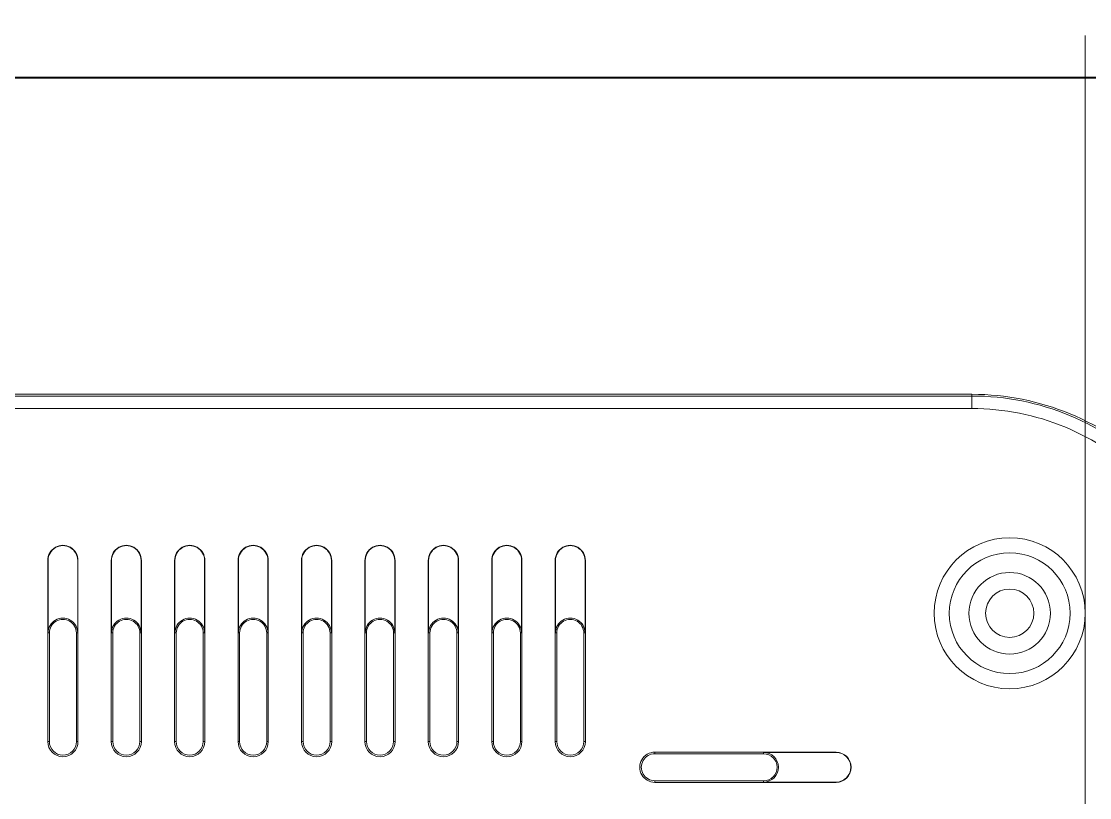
# Model space of a CAD drawing. Header units: millimetres. Extents: x -642 to 642, y -227 to 305.
# Drawn here: x -2 to 68.8, y 160.5 to 211.9 of the extents above; entities that cross this region are included whole.
import ezdxf

# ---------------------------------------------------------------- set-up
doc = ezdxf.new("R2010")
doc.units = ezdxf.units.MM
doc.header["$MEASUREMENT"] = 0
doc.layers.add('layer 1', color=7, linetype='Continuous')

msp = doc.modelspace()

# ---------------------------------------------------------------- linework, layer by layer
at = {"layer": 'layer 1', "lineweight": 9}
for points, knots in [([(68.4862, 172.6694), (68.4862, 175.4308), (66.2476, 177.6694), (63.4862, 177.6694), (60.7248, 177.6694), (58.4862, 175.4308), (58.4862, 172.6694), (58.4862, 169.908), (60.7247, 167.6694), (63.4862, 167.6694), (66.2476, 167.6694), (68.4862, 169.9079), (68.4862, 172.6693), (68.4862, 305.2165), (68.4862, 40.1222), (68.4862, 172.6694)], [0, 0, 0, 0, 0.25, 0.25, 0.25, 0.5, 0.5, 0.5, 0.75, 0.75, 0.75, 1, 1, 1, 1.0001, 1.0001, 1.0001, 1.0001]), ([(68.4862, 76.6694), (68.4862, 79.4308), (66.2476, 81.6694), (63.4862, 81.6694), (60.7248, 81.6694), (58.4862, 79.4308), (58.4862, 76.6694), (58.4862, 73.908), (60.7247, 71.6694), (63.4862, 71.6694), (66.2476, 71.6694), (68.4862, 73.9079), (68.4862, 76.6693), (68.4862, 209.2165), (68.4862, -55.8778), (68.4862, 76.6694)], [0, 0, 0, 0, 0.25, 0.25, 0.25, 0.5, 0.5, 0.5, 0.75, 0.75, 0.75, 1, 1, 1, 1.0001, 1.0001, 1.0001, 1.0001]), ([(77.9862, 170.1694), (77.9862, 174.6781), (76.1951, 179.0021), (73.007, 182.1902), (69.8189, 185.3783), (65.4949, 187.1694), (60.9862, 187.1694)], [0, 0, 0, 0, 0.5, 0.5, 0.5, 1, 1, 1, 1]), ([(77.8744, 170.1694), (77.8744, 174.6484), (76.0951, 178.944), (72.928, 182.1112), (69.7608, 185.2783), (65.4652, 187.0576), (60.9862, 187.0576)], [0, 0, 0, 0, 0.5, 0.5, 0.5, 1, 1, 1, 1]), ([(77.0465, 170.1694), (77.0465, 174.4288), (75.3544, 178.5138), (72.3425, 181.5257), (69.3306, 184.5376), (65.2456, 186.2297), (60.9862, 186.2297)], [0, 0, 0, 0, 0.5, 0.5, 0.5, 1, 1, 1, 1]), ([(1.7862, 176.1694), (1.7862, 176.5266), (1.5956, 176.8568), (1.2862, 177.0354), (0.9768, 177.214), (0.5956, 177.214), (0.2862, 177.0354), (-0.0232, 176.8568), (-0.2138, 176.5266), (-0.2138, 176.1694)], [0, 0, 0, 0, 0.3333333, 0.3333333, 0.3333333, 0.6666667, 0.6666667, 0.6666667, 1, 1, 1, 1]), ([(1.7652, 176.1694), (1.7652, 176.5192), (1.5786, 176.8424), (1.2757, 177.0172), (0.9728, 177.1921), (0.5996, 177.1921), (0.2967, 177.0172), (-0.0063, 176.8424), (-0.1929, 176.5192), (-0.1929, 176.1694)], [0, 0, 0, 0, 0.3333333, 0.3333333, 0.3333333, 0.6666667, 0.6666667, 0.6666667, 1, 1, 1, 1]), ([(5.9862, 176.1694), (5.9862, 176.5266), (5.7956, 176.8568), (5.4862, 177.0354), (5.1768, 177.214), (4.7956, 177.214), (4.4862, 177.0354), (4.1768, 176.8568), (3.9862, 176.5266), (3.9862, 176.1694)], [0, 0, 0, 0, 0.3333333, 0.3333333, 0.3333333, 0.6666667, 0.6666667, 0.6666667, 1, 1, 1, 1]), ([(5.9652, 176.1694), (5.9652, 176.5192), (5.7786, 176.8424), (5.4757, 177.0172), (5.1728, 177.1921), (4.7996, 177.1921), (4.4967, 177.0172), (4.1937, 176.8424), (4.0071, 176.5192), (4.0071, 176.1694)], [0, 0, 0, 0, 0.3333333, 0.3333333, 0.3333333, 0.6666667, 0.6666667, 0.6666667, 1, 1, 1, 1]), ([(10.1862, 176.1694), (10.1862, 176.5266), (9.9956, 176.8568), (9.6862, 177.0354), (9.3768, 177.214), (8.9956, 177.214), (8.6862, 177.0354), (8.3768, 176.8568), (8.1862, 176.5266), (8.1862, 176.1694)], [0, 0, 0, 0, 0.3333333, 0.3333333, 0.3333333, 0.6666667, 0.6666667, 0.6666667, 1, 1, 1, 1]), ([(10.1652, 176.1694), (10.1652, 176.5192), (9.9786, 176.8424), (9.6757, 177.0172), (9.3728, 177.1921), (8.9996, 177.1921), (8.6967, 177.0172), (8.3937, 176.8424), (8.2071, 176.5192), (8.2071, 176.1694)], [0, 0, 0, 0, 0.3333333, 0.3333333, 0.3333333, 0.6666667, 0.6666667, 0.6666667, 1, 1, 1, 1]), ([(14.3862, 176.1694), (14.3862, 176.5266), (14.1956, 176.8568), (13.8862, 177.0354), (13.5768, 177.214), (13.1956, 177.214), (12.8862, 177.0354), (12.5768, 176.8568), (12.3862, 176.5266), (12.3862, 176.1694)], [0, 0, 0, 0, 0.3333333, 0.3333333, 0.3333333, 0.6666667, 0.6666667, 0.6666667, 1, 1, 1, 1]), ([(14.3652, 176.1694), (14.3652, 176.5192), (14.1786, 176.8424), (13.8757, 177.0172), (13.5728, 177.1921), (13.1996, 177.1921), (12.8967, 177.0172), (12.5937, 176.8424), (12.4071, 176.5192), (12.4071, 176.1694)], [0, 0, 0, 0, 0.3333333, 0.3333333, 0.3333333, 0.6666667, 0.6666667, 0.6666667, 1, 1, 1, 1]), ([(18.5862, 176.1694), (18.5862, 176.5266), (18.3956, 176.8568), (18.0862, 177.0354), (17.7768, 177.214), (17.3956, 177.214), (17.0862, 177.0354), (16.7768, 176.8568), (16.5862, 176.5266), (16.5862, 176.1694)], [0, 0, 0, 0, 0.3333333, 0.3333333, 0.3333333, 0.6666667, 0.6666667, 0.6666667, 1, 1, 1, 1]), ([(18.5652, 176.1694), (18.5652, 176.5192), (18.3786, 176.8424), (18.0757, 177.0172), (17.7728, 177.1921), (17.3996, 177.1921), (17.0967, 177.0172), (16.7937, 176.8424), (16.6071, 176.5192), (16.6071, 176.1694)], [0, 0, 0, 0, 0.3333333, 0.3333333, 0.3333333, 0.6666667, 0.6666667, 0.6666667, 1, 1, 1, 1]), ([(22.7862, 176.1694), (22.7862, 176.5266), (22.5956, 176.8568), (22.2862, 177.0354), (21.9768, 177.214), (21.5956, 177.214), (21.2862, 177.0354), (20.9768, 176.8568), (20.7862, 176.5266), (20.7862, 176.1694)], [0, 0, 0, 0, 0.3333333, 0.3333333, 0.3333333, 0.6666667, 0.6666667, 0.6666667, 1, 1, 1, 1]), ([(22.7652, 176.1694), (22.7652, 176.5192), (22.5786, 176.8424), (22.2757, 177.0172), (21.9728, 177.1921), (21.5996, 177.1921), (21.2967, 177.0172), (20.9937, 176.8424), (20.8071, 176.5192), (20.8071, 176.1694)], [0, 0, 0, 0, 0.3333333, 0.3333333, 0.3333333, 0.6666667, 0.6666667, 0.6666667, 1, 1, 1, 1]), ([(26.9862, 176.1694), (26.9862, 176.5266), (26.7956, 176.8568), (26.4862, 177.0354), (26.1768, 177.214), (25.7956, 177.214), (25.4862, 177.0354), (25.1768, 176.8568), (24.9862, 176.5266), (24.9862, 176.1694)], [0, 0, 0, 0, 0.3333333, 0.3333333, 0.3333333, 0.6666667, 0.6666667, 0.6666667, 1, 1, 1, 1]), ([(26.9652, 176.1694), (26.9652, 176.5192), (26.7786, 176.8424), (26.4757, 177.0172), (26.1728, 177.1921), (25.7996, 177.1921), (25.4967, 177.0172), (25.1937, 176.8424), (25.0071, 176.5192), (25.0071, 176.1694)], [0, 0, 0, 0, 0.3333333, 0.3333333, 0.3333333, 0.6666667, 0.6666667, 0.6666667, 1, 1, 1, 1]), ([(31.1862, 176.1694), (31.1862, 176.5266), (30.9956, 176.8568), (30.6862, 177.0354), (30.3768, 177.214), (29.9956, 177.214), (29.6862, 177.0354), (29.3768, 176.8568), (29.1862, 176.5266), (29.1862, 176.1694)], [0, 0, 0, 0, 0.3333333, 0.3333333, 0.3333333, 0.6666667, 0.6666667, 0.6666667, 1, 1, 1, 1]), ([(31.1652, 176.1694), (31.1652, 176.5192), (30.9786, 176.8424), (30.6757, 177.0172), (30.3728, 177.1921), (29.9996, 177.1921), (29.6967, 177.0172), (29.3937, 176.8424), (29.2071, 176.5192), (29.2071, 176.1694)], [0, 0, 0, 0, 0.3333333, 0.3333333, 0.3333333, 0.6666667, 0.6666667, 0.6666667, 1, 1, 1, 1]), ([(35.3862, 176.1694), (35.3862, 176.5266), (35.1956, 176.8568), (34.8862, 177.0354), (34.5768, 177.214), (34.1956, 177.214), (33.8862, 177.0354), (33.5768, 176.8568), (33.3862, 176.5266), (33.3862, 176.1694)], [0, 0, 0, 0, 0.3333333, 0.3333333, 0.3333333, 0.6666667, 0.6666667, 0.6666667, 1, 1, 1, 1]), ([(35.3652, 176.1694), (35.3652, 176.5192), (35.1786, 176.8424), (34.8757, 177.0172), (34.5728, 177.1921), (34.1996, 177.1921), (33.8967, 177.0172), (33.5937, 176.8424), (33.4071, 176.5192), (33.4071, 176.1694)], [0, 0, 0, 0, 0.3333333, 0.3333333, 0.3333333, 0.6666667, 0.6666667, 0.6666667, 1, 1, 1, 1]), ([(67.4862, 172.6694), (67.4862, 174.8785), (65.6953, 176.6694), (63.4862, 176.6694), (61.277, 176.6694), (59.4862, 174.8785), (59.4862, 172.6694), (59.4862, 170.4602), (61.277, 168.6694), (63.4862, 168.6694), (65.6953, 168.6694), (67.4862, 170.4602), (67.4862, 172.6694)], [0, 0, 0, 0, 0.25, 0.25, 0.25, 0.5, 0.5, 0.5, 0.75, 0.75, 0.75, 1, 1, 1, 1]), ([(66.1862, 172.6694), (66.1862, 174.1605), (64.9774, 175.3694), (63.4862, 175.3694), (61.995, 175.3694), (60.7862, 174.1605), (60.7862, 172.6694), (60.7862, 171.1782), (61.995, 169.9694), (63.4862, 169.9694), (64.9773, 169.9694), (66.1862, 171.1782), (66.1862, 172.6694)], [0, 0, 0, 0, 0.25, 0.25, 0.25, 0.5, 0.5, 0.5, 0.75, 0.75, 0.75, 1, 1, 1, 1]), ([(65.0862, 172.6694), (65.0862, 173.553), (64.3698, 174.2694), (63.4862, 174.2694), (62.6025, 174.2694), (61.8862, 173.553), (61.8862, 172.6694), (61.8862, 171.7857), (62.6025, 171.0694), (63.4862, 171.0694), (64.3698, 171.0694), (65.0862, 171.7857), (65.0862, 172.6694)], [0, 0, 0, 0, 0.25, 0.25, 0.25, 0.5, 0.5, 0.5, 0.75, 0.75, 0.75, 1, 1, 1, 1]), ([(1.7652, 171.3694), (1.7652, 171.7192), (1.5786, 172.0424), (1.2757, 172.2172), (0.9728, 172.3921), (0.5996, 172.3921), (0.2967, 172.2172), (-0.0063, 172.0424), (-0.1929, 171.7192), (-0.1929, 171.3694)], [0, 0, 0, 0, 0.3333333, 0.3333333, 0.3333333, 0.6666667, 0.6666667, 0.6666667, 1, 1, 1, 1]), ([(1.6814, 171.3694), (1.6814, 171.6892), (1.5107, 171.9847), (1.2338, 172.1446), (0.9568, 172.3045), (0.6156, 172.3045), (0.3386, 172.1446), (0.0616, 171.9847), (-0.109, 171.6892), (-0.109, 171.3694)], [0, 0, 0, 0, 0.3333333, 0.3333333, 0.3333333, 0.6666667, 0.6666667, 0.6666667, 1, 1, 1, 1]), ([(5.9652, 171.3694), (5.9652, 171.7192), (5.7786, 172.0424), (5.4757, 172.2172), (5.1728, 172.3921), (4.7996, 172.3921), (4.4967, 172.2172), (4.1937, 172.0424), (4.0071, 171.7192), (4.0071, 171.3694)], [0, 0, 0, 0, 0.3333333, 0.3333333, 0.3333333, 0.6666667, 0.6666667, 0.6666667, 1, 1, 1, 1]), ([(5.8814, 171.3694), (5.8814, 171.6892), (5.7107, 171.9847), (5.4338, 172.1446), (5.1568, 172.3045), (4.8156, 172.3045), (4.5386, 172.1446), (4.2616, 171.9847), (4.091, 171.6892), (4.091, 171.3694)], [0, 0, 0, 0, 0.3333333, 0.3333333, 0.3333333, 0.6666667, 0.6666667, 0.6666667, 1, 1, 1, 1]), ([(10.1652, 171.3694), (10.1652, 171.7192), (9.9786, 172.0424), (9.6757, 172.2172), (9.3728, 172.3921), (8.9996, 172.3921), (8.6967, 172.2172), (8.3937, 172.0424), (8.2071, 171.7192), (8.2071, 171.3694)], [0, 0, 0, 0, 0.3333333, 0.3333333, 0.3333333, 0.6666667, 0.6666667, 0.6666667, 1, 1, 1, 1]), ([(10.0814, 171.3694), (10.0814, 171.6892), (9.9107, 171.9847), (9.6338, 172.1446), (9.3568, 172.3045), (9.0156, 172.3045), (8.7386, 172.1446), (8.4616, 171.9847), (8.291, 171.6892), (8.291, 171.3694)], [0, 0, 0, 0, 0.3333333, 0.3333333, 0.3333333, 0.6666667, 0.6666667, 0.6666667, 1, 1, 1, 1]), ([(14.3652, 171.3694), (14.3652, 171.7192), (14.1786, 172.0424), (13.8757, 172.2172), (13.5728, 172.3921), (13.1996, 172.3921), (12.8967, 172.2172), (12.5937, 172.0424), (12.4071, 171.7192), (12.4071, 171.3694)], [0, 0, 0, 0, 0.3333333, 0.3333333, 0.3333333, 0.6666667, 0.6666667, 0.6666667, 1, 1, 1, 1]), ([(14.2814, 171.3694), (14.2814, 171.6892), (14.1107, 171.9847), (13.8338, 172.1446), (13.5568, 172.3045), (13.2156, 172.3045), (12.9386, 172.1446), (12.6616, 171.9847), (12.491, 171.6892), (12.491, 171.3694)], [0, 0, 0, 0, 0.3333333, 0.3333333, 0.3333333, 0.6666667, 0.6666667, 0.6666667, 1, 1, 1, 1]), ([(18.5652, 171.3694), (18.5652, 171.7192), (18.3786, 172.0424), (18.0757, 172.2172), (17.7728, 172.3921), (17.3996, 172.3921), (17.0967, 172.2172), (16.7937, 172.0424), (16.6071, 171.7192), (16.6071, 171.3694)], [0, 0, 0, 0, 0.3333333, 0.3333333, 0.3333333, 0.6666667, 0.6666667, 0.6666667, 1, 1, 1, 1]), ([(18.4814, 171.3694), (18.4814, 171.6892), (18.3107, 171.9847), (18.0338, 172.1446), (17.7568, 172.3045), (17.4156, 172.3045), (17.1386, 172.1446), (16.8616, 171.9847), (16.691, 171.6892), (16.691, 171.3694)], [0, 0, 0, 0, 0.3333333, 0.3333333, 0.3333333, 0.6666667, 0.6666667, 0.6666667, 1, 1, 1, 1]), ([(22.7652, 171.3694), (22.7652, 171.7192), (22.5786, 172.0424), (22.2757, 172.2172), (21.9728, 172.3921), (21.5996, 172.3921), (21.2967, 172.2172), (20.9937, 172.0424), (20.8071, 171.7192), (20.8071, 171.3694)], [0, 0, 0, 0, 0.3333333, 0.3333333, 0.3333333, 0.6666667, 0.6666667, 0.6666667, 1, 1, 1, 1]), ([(22.6814, 171.3694), (22.6814, 171.6892), (22.5107, 171.9847), (22.2338, 172.1446), (21.9568, 172.3045), (21.6156, 172.3045), (21.3386, 172.1446), (21.0616, 171.9847), (20.891, 171.6892), (20.891, 171.3694)], [0, 0, 0, 0, 0.3333333, 0.3333333, 0.3333333, 0.6666667, 0.6666667, 0.6666667, 1, 1, 1, 1]), ([(26.9652, 171.3694), (26.9652, 171.7192), (26.7786, 172.0424), (26.4757, 172.2172), (26.1728, 172.3921), (25.7996, 172.3921), (25.4967, 172.2172), (25.1937, 172.0424), (25.0071, 171.7192), (25.0071, 171.3694)], [0, 0, 0, 0, 0.3333333, 0.3333333, 0.3333333, 0.6666667, 0.6666667, 0.6666667, 1, 1, 1, 1]), ([(26.8814, 171.3694), (26.8814, 171.6892), (26.7107, 171.9847), (26.4338, 172.1446), (26.1568, 172.3045), (25.8156, 172.3045), (25.5386, 172.1446), (25.2616, 171.9847), (25.091, 171.6892), (25.091, 171.3694)], [0, 0, 0, 0, 0.3333333, 0.3333333, 0.3333333, 0.6666667, 0.6666667, 0.6666667, 1, 1, 1, 1]), ([(31.1652, 171.3694), (31.1652, 171.7192), (30.9786, 172.0424), (30.6757, 172.2172), (30.3728, 172.3921), (29.9996, 172.3921), (29.6967, 172.2172), (29.3937, 172.0424), (29.2071, 171.7192), (29.2071, 171.3694)], [0, 0, 0, 0, 0.3333333, 0.3333333, 0.3333333, 0.6666667, 0.6666667, 0.6666667, 1, 1, 1, 1]), ([(31.0814, 171.3694), (31.0814, 171.6892), (30.9107, 171.9847), (30.6338, 172.1446), (30.3568, 172.3045), (30.0156, 172.3045), (29.7386, 172.1446), (29.4616, 171.9847), (29.291, 171.6892), (29.291, 171.3694)], [0, 0, 0, 0, 0.3333333, 0.3333333, 0.3333333, 0.6666667, 0.6666667, 0.6666667, 1, 1, 1, 1]), ([(35.3652, 171.3694), (35.3652, 171.7192), (35.1786, 172.0424), (34.8757, 172.2172), (34.5728, 172.3921), (34.1996, 172.3921), (33.8967, 172.2172), (33.5937, 172.0424), (33.4071, 171.7192), (33.4071, 171.3694)], [0, 0, 0, 0, 0.3333333, 0.3333333, 0.3333333, 0.6666667, 0.6666667, 0.6666667, 1, 1, 1, 1]), ([(35.2814, 171.3694), (35.2814, 171.6892), (35.1107, 171.9847), (34.8338, 172.1446), (34.5568, 172.3045), (34.2156, 172.3045), (33.9386, 172.1446), (33.6616, 171.9847), (33.491, 171.6892), (33.491, 171.3694)], [0, 0, 0, 0, 0.3333333, 0.3333333, 0.3333333, 0.6666667, 0.6666667, 0.6666667, 1, 1, 1, 1]), ([(-0.2138, 164.1694), (-0.2138, 163.6171), (0.2339, 163.1694), (0.7862, 163.1694), (1.3385, 163.1694), (1.7862, 163.6171), (1.7862, 164.1694)], [0, 0, 0, 0, 0.5, 0.5, 0.5, 1, 1, 1, 1]), ([(-0.109, 164.1694), (-0.109, 163.675), (0.2918, 163.2742), (0.7862, 163.2742), (1.2806, 163.2742), (1.6814, 163.675), (1.6814, 164.1694)], [0, 0, 0, 0, 0.5, 0.5, 0.5, 1, 1, 1, 1]), ([(3.9862, 164.1694), (3.9862, 163.6171), (4.4339, 163.1694), (4.9862, 163.1694), (5.5385, 163.1694), (5.9862, 163.6171), (5.9862, 164.1694)], [0, 0, 0, 0, 0.5, 0.5, 0.5, 1, 1, 1, 1]), ([(4.091, 164.1694), (4.091, 163.675), (4.4918, 163.2742), (4.9862, 163.2742), (5.4806, 163.2742), (5.8814, 163.675), (5.8814, 164.1694)], [0, 0, 0, 0, 0.5, 0.5, 0.5, 1, 1, 1, 1]), ([(8.1862, 164.1694), (8.1862, 163.6171), (8.6339, 163.1694), (9.1862, 163.1694), (9.7385, 163.1694), (10.1862, 163.6171), (10.1862, 164.1694)], [0, 0, 0, 0, 0.5, 0.5, 0.5, 1, 1, 1, 1]), ([(8.291, 164.1694), (8.291, 163.675), (8.6918, 163.2742), (9.1862, 163.2742), (9.6806, 163.2742), (10.0814, 163.675), (10.0814, 164.1694)], [0, 0, 0, 0, 0.5, 0.5, 0.5, 1, 1, 1, 1]), ([(12.3862, 164.1694), (12.3862, 163.6171), (12.8339, 163.1694), (13.3862, 163.1694), (13.9385, 163.1694), (14.3862, 163.6171), (14.3862, 164.1694)], [0, 0, 0, 0, 0.5, 0.5, 0.5, 1, 1, 1, 1]), ([(12.491, 164.1694), (12.491, 163.675), (12.8918, 163.2742), (13.3862, 163.2742), (13.8806, 163.2742), (14.2814, 163.675), (14.2814, 164.1694)], [0, 0, 0, 0, 0.5, 0.5, 0.5, 1, 1, 1, 1]), ([(16.5862, 164.1694), (16.5862, 163.6171), (17.0339, 163.1694), (17.5862, 163.1694), (18.1385, 163.1694), (18.5862, 163.6171), (18.5862, 164.1694)], [0, 0, 0, 0, 0.5, 0.5, 0.5, 1, 1, 1, 1]), ([(16.691, 164.1694), (16.691, 163.675), (17.0918, 163.2742), (17.5862, 163.2742), (18.0806, 163.2742), (18.4814, 163.675), (18.4814, 164.1694)], [0, 0, 0, 0, 0.5, 0.5, 0.5, 1, 1, 1, 1]), ([(20.7862, 164.1694), (20.7862, 163.6171), (21.2339, 163.1694), (21.7862, 163.1694), (22.3385, 163.1694), (22.7862, 163.6171), (22.7862, 164.1694)], [0, 0, 0, 0, 0.5, 0.5, 0.5, 1, 1, 1, 1]), ([(20.891, 164.1694), (20.891, 163.675), (21.2918, 163.2742), (21.7862, 163.2742), (22.2806, 163.2742), (22.6814, 163.675), (22.6814, 164.1694)], [0, 0, 0, 0, 0.5, 0.5, 0.5, 1, 1, 1, 1]), ([(24.9862, 164.1694), (24.9862, 163.6171), (25.4339, 163.1694), (25.9862, 163.1694), (26.5385, 163.1694), (26.9862, 163.6171), (26.9862, 164.1694)], [0, 0, 0, 0, 0.5, 0.5, 0.5, 1, 1, 1, 1]), ([(25.091, 164.1694), (25.091, 163.675), (25.4918, 163.2742), (25.9862, 163.2742), (26.4806, 163.2742), (26.8814, 163.675), (26.8814, 164.1694)], [0, 0, 0, 0, 0.5, 0.5, 0.5, 1, 1, 1, 1]), ([(29.1862, 164.1694), (29.1862, 163.6171), (29.6339, 163.1694), (30.1862, 163.1694), (30.7385, 163.1694), (31.1862, 163.6171), (31.1862, 164.1694)], [0, 0, 0, 0, 0.5, 0.5, 0.5, 1, 1, 1, 1]), ([(29.291, 164.1694), (29.291, 163.675), (29.6918, 163.2742), (30.1862, 163.2742), (30.6806, 163.2742), (31.0814, 163.675), (31.0814, 164.1694)], [0, 0, 0, 0, 0.5, 0.5, 0.5, 1, 1, 1, 1]), ([(33.3862, 164.1694), (33.3862, 163.6171), (33.8339, 163.1694), (34.3862, 163.1694), (34.9385, 163.1694), (35.3862, 163.6171), (35.3862, 164.1694)], [0, 0, 0, 0, 0.5, 0.5, 0.5, 1, 1, 1, 1]), ([(33.491, 164.1694), (33.491, 163.675), (33.8918, 163.2742), (34.3862, 163.2742), (34.8806, 163.2742), (35.2814, 163.675), (35.2814, 164.1694)], [0, 0, 0, 0, 0.5, 0.5, 0.5, 1, 1, 1, 1]), ([(39.9862, 163.4694), (39.6289, 163.4694), (39.2988, 163.2788), (39.1202, 162.9694), (38.9415, 162.66), (38.9415, 162.2788), (39.1202, 161.9694), (39.2988, 161.66), (39.6289, 161.4694), (39.9862, 161.4694)], [0, 0, 0, 0, 0.3333333, 0.3333333, 0.3333333, 0.6666667, 0.6666667, 0.6666667, 1, 1, 1, 1]), ([(47.1862, 161.4903), (47.7269, 161.4903), (48.1652, 161.9287), (48.1652, 162.4694), (48.1652, 163.0101), (47.7269, 163.4484), (47.1862, 163.4484)], [0, 0, 0, 0, 0.5, 0.5, 0.5, 1, 1, 1, 1]), ([(51.9862, 161.4694), (52.5385, 161.4694), (52.9862, 161.9171), (52.9862, 162.4694), (52.9862, 163.0217), (52.5385, 163.4694), (51.9862, 163.4694)], [0, 0, 0, 0, 0.5, 0.5, 0.5, 1, 1, 1, 1]), ([(51.9862, 161.4903), (52.5269, 161.4903), (52.9652, 161.9287), (52.9652, 162.4694), (52.9652, 163.0101), (52.5269, 163.4484), (51.9862, 163.4484)], [0, 0, 0, 0, 0.5, 0.5, 0.5, 1, 1, 1, 1]), ([(39.9862, 163.3646), (39.6664, 163.3646), (39.3708, 163.1939), (39.2109, 162.917), (39.051, 162.64), (39.051, 162.2988), (39.2109, 162.0218), (39.3708, 161.7448), (39.6664, 161.5742), (39.9862, 161.5742)], [0, 0, 0, 0, 0.3333333, 0.3333333, 0.3333333, 0.6666667, 0.6666667, 0.6666667, 1, 1, 1, 1]), ([(47.1862, 161.5742), (47.6806, 161.5742), (48.0814, 161.975), (48.0814, 162.4694), (48.0814, 162.9638), (47.6806, 163.3646), (47.1862, 163.3646)], [0, 0, 0, 0, 0.5, 0.5, 0.5, 1, 1, 1, 1])]:
    msp.add_open_spline(points, degree=3, knots=knots, dxfattribs=at)
at = {"layer": 'layer 1', "lineweight": 40}
msp.add_open_spline([(154.071, 208.1518), (154.071, 208.1518), (-130.929, 208.1518), (-130.929, 208.1518), (-130.929, 208.1518), (-130.929, -207.3482), (-130.929, -207.3482), (-130.929, -207.3482), (154.071, -207.3482), (154.071, -207.3482), (154.071, -207.3482), (154.071, 208.1518), (154.071, 208.1518)], degree=3, knots=[0, 0, 0, 0, 0.25, 0.25, 0.25, 0.5, 0.5, 0.5, 0.75, 0.75, 0.75, 1, 1, 1, 1], dxfattribs=at)
at = {"layer": 'layer 1', "lineweight": 9}
for points in [[(-30.0138, 187.1694), (-30.0138, 187.1694), (60.9862, 187.1694), (60.9862, 187.1694)], [(60.9862, 187.0576), (60.9862, 187.0576), (-30.0138, 187.0576), (-30.0138, 187.0576)], [(60.9862, 186.2297), (60.9862, 186.2297), (-30.0138, 186.2297), (-30.0138, 186.2297)], [(-0.2138, 164.1694), (-0.2138, 164.1694), (-0.2138, 176.1694), (-0.2138, 176.1694)], [(-0.1929, 176.1694), (-0.1929, 176.1694), (-0.1929, 171.3694), (-0.1929, 171.3694)], [(1.7652, 171.3694), (1.7652, 171.3694), (1.7652, 176.1694), (1.7652, 176.1694)], [(1.7862, 176.1694), (1.7862, 176.1694), (1.7862, 164.1694), (1.7862, 164.1694)], [(3.9862, 164.1694), (3.9862, 164.1694), (3.9862, 176.1694), (3.9862, 176.1694)], [(4.0071, 176.1694), (4.0071, 176.1694), (4.0071, 171.3694), (4.0071, 171.3694)], [(5.9652, 171.3694), (5.9652, 171.3694), (5.9652, 176.1694), (5.9652, 176.1694)], [(5.9862, 176.1694), (5.9862, 176.1694), (5.9862, 164.1694), (5.9862, 164.1694)], [(8.1862, 164.1694), (8.1862, 164.1694), (8.1862, 176.1694), (8.1862, 176.1694)], [(8.2071, 176.1694), (8.2071, 176.1694), (8.2071, 171.3694), (8.2071, 171.3694)], [(10.1652, 171.3694), (10.1652, 171.3694), (10.1652, 176.1694), (10.1652, 176.1694)], [(10.1862, 176.1694), (10.1862, 176.1694), (10.1862, 164.1694), (10.1862, 164.1694)], [(12.3862, 164.1694), (12.3862, 164.1694), (12.3862, 176.1694), (12.3862, 176.1694)], [(12.4071, 176.1694), (12.4071, 176.1694), (12.4071, 171.3694), (12.4071, 171.3694)], [(14.3652, 171.3694), (14.3652, 171.3694), (14.3652, 176.1694), (14.3652, 176.1694)], [(14.3862, 176.1694), (14.3862, 176.1694), (14.3862, 164.1694), (14.3862, 164.1694)], [(16.5862, 164.1694), (16.5862, 164.1694), (16.5862, 176.1694), (16.5862, 176.1694)], [(16.6071, 176.1694), (16.6071, 176.1694), (16.6071, 171.3694), (16.6071, 171.3694)], [(18.5652, 171.3694), (18.5652, 171.3694), (18.5652, 176.1694), (18.5652, 176.1694)], [(18.5862, 176.1694), (18.5862, 176.1694), (18.5862, 164.1694), (18.5862, 164.1694)], [(20.7862, 164.1694), (20.7862, 164.1694), (20.7862, 176.1694), (20.7862, 176.1694)], [(20.8071, 176.1694), (20.8071, 176.1694), (20.8071, 171.3694), (20.8071, 171.3694)], [(22.7652, 171.3694), (22.7652, 171.3694), (22.7652, 176.1694), (22.7652, 176.1694)], [(22.7862, 176.1694), (22.7862, 176.1694), (22.7862, 164.1694), (22.7862, 164.1694)], [(24.9862, 164.1694), (24.9862, 164.1694), (24.9862, 176.1694), (24.9862, 176.1694)], [(25.0071, 176.1694), (25.0071, 176.1694), (25.0071, 171.3694), (25.0071, 171.3694)], [(26.9652, 171.3694), (26.9652, 171.3694), (26.9652, 176.1694), (26.9652, 176.1694)], [(26.9862, 176.1694), (26.9862, 176.1694), (26.9862, 164.1694), (26.9862, 164.1694)], [(29.1862, 164.1694), (29.1862, 164.1694), (29.1862, 176.1694), (29.1862, 176.1694)], [(29.2071, 176.1694), (29.2071, 176.1694), (29.2071, 171.3694), (29.2071, 171.3694)], [(31.1652, 171.3694), (31.1652, 171.3694), (31.1652, 176.1694), (31.1652, 176.1694)], [(31.1862, 176.1694), (31.1862, 176.1694), (31.1862, 164.1694), (31.1862, 164.1694)], [(33.3862, 164.1694), (33.3862, 164.1694), (33.3862, 176.1694), (33.3862, 176.1694)], [(33.4071, 176.1694), (33.4071, 176.1694), (33.4071, 171.3694), (33.4071, 171.3694)], [(35.3652, 171.3694), (35.3652, 171.3694), (35.3652, 176.1694), (35.3652, 176.1694)], [(35.3862, 176.1694), (35.3862, 176.1694), (35.3862, 164.1694), (35.3862, 164.1694)], [(-0.109, 171.3694), (-0.109, 171.3694), (-0.109, 164.1694), (-0.109, 164.1694)], [(1.6814, 164.1694), (1.6814, 164.1694), (1.6814, 171.3694), (1.6814, 171.3694)], [(4.091, 171.3694), (4.091, 171.3694), (4.091, 164.1694), (4.091, 164.1694)], [(5.8814, 164.1694), (5.8814, 164.1694), (5.8814, 171.3694), (5.8814, 171.3694)], [(8.291, 171.3694), (8.291, 171.3694), (8.291, 164.1694), (8.291, 164.1694)], [(10.0814, 164.1694), (10.0814, 164.1694), (10.0814, 171.3694), (10.0814, 171.3694)], [(12.491, 171.3694), (12.491, 171.3694), (12.491, 164.1694), (12.491, 164.1694)], [(14.2814, 164.1694), (14.2814, 164.1694), (14.2814, 171.3694), (14.2814, 171.3694)], [(16.691, 171.3694), (16.691, 171.3694), (16.691, 164.1694), (16.691, 164.1694)], [(18.4814, 164.1694), (18.4814, 164.1694), (18.4814, 171.3694), (18.4814, 171.3694)], [(20.891, 171.3694), (20.891, 171.3694), (20.891, 164.1694), (20.891, 164.1694)], [(22.6814, 164.1694), (22.6814, 164.1694), (22.6814, 171.3694), (22.6814, 171.3694)], [(25.091, 171.3694), (25.091, 171.3694), (25.091, 164.1694), (25.091, 164.1694)], [(26.8814, 164.1694), (26.8814, 164.1694), (26.8814, 171.3694), (26.8814, 171.3694)], [(29.291, 171.3694), (29.291, 171.3694), (29.291, 164.1694), (29.291, 164.1694)], [(31.0814, 164.1694), (31.0814, 164.1694), (31.0814, 171.3694), (31.0814, 171.3694)], [(33.491, 171.3694), (33.491, 171.3694), (33.491, 164.1694), (33.491, 164.1694)], [(35.2814, 164.1694), (35.2814, 164.1694), (35.2814, 171.3694), (35.2814, 171.3694)], [(39.9862, 163.4694), (39.9862, 163.4694), (51.9862, 163.4694), (51.9862, 163.4694)], [(51.9862, 163.4484), (51.9862, 163.4484), (47.1862, 163.4484), (47.1862, 163.4484)], [(47.1862, 163.3646), (47.1862, 163.3646), (39.9862, 163.3646), (39.9862, 163.3646)], [(39.9862, 161.5742), (39.9862, 161.5742), (47.1862, 161.5742), (47.1862, 161.5742)], [(51.9862, 161.4694), (51.9862, 161.4694), (39.9862, 161.4694), (39.9862, 161.4694)], [(47.1862, 161.4903), (47.1862, 161.4903), (51.9862, 161.4903), (51.9862, 161.4903)]]:
    msp.add_open_spline(points, degree=3, dxfattribs=at)
at = {"layer": 'layer 1', "color": 9, "lineweight": 9}
for points in [[(60.9862, 186.2297), (60.9862, 186.2297), (60.9862, 187.1694), (60.9862, 187.1694)], [(-0.2138, 176.1694), (-0.2138, 176.1694), (-0.1929, 176.1694), (-0.1929, 176.1694)], [(1.7862, 176.1694), (1.7862, 176.1694), (1.7652, 176.1694), (1.7652, 176.1694)], [(3.9862, 176.1694), (3.9862, 176.1694), (4.0071, 176.1694), (4.0071, 176.1694)], [(5.9862, 176.1694), (5.9862, 176.1694), (5.9652, 176.1694), (5.9652, 176.1694)], [(8.1862, 176.1694), (8.1862, 176.1694), (8.2071, 176.1694), (8.2071, 176.1694)], [(10.1862, 176.1694), (10.1862, 176.1694), (10.1652, 176.1694), (10.1652, 176.1694)], [(12.3862, 176.1694), (12.3862, 176.1694), (12.4071, 176.1694), (12.4071, 176.1694)], [(14.3862, 176.1694), (14.3862, 176.1694), (14.3652, 176.1694), (14.3652, 176.1694)], [(16.5862, 176.1694), (16.5862, 176.1694), (16.6071, 176.1694), (16.6071, 176.1694)], [(18.5862, 176.1694), (18.5862, 176.1694), (18.5652, 176.1694), (18.5652, 176.1694)], [(20.7862, 176.1694), (20.7862, 176.1694), (20.8071, 176.1694), (20.8071, 176.1694)], [(22.7862, 176.1694), (22.7862, 176.1694), (22.7652, 176.1694), (22.7652, 176.1694)], [(24.9862, 176.1694), (24.9862, 176.1694), (25.0071, 176.1694), (25.0071, 176.1694)], [(26.9862, 176.1694), (26.9862, 176.1694), (26.9652, 176.1694), (26.9652, 176.1694)], [(29.1862, 176.1694), (29.1862, 176.1694), (29.2071, 176.1694), (29.2071, 176.1694)], [(31.1862, 176.1694), (31.1862, 176.1694), (31.1652, 176.1694), (31.1652, 176.1694)], [(33.3862, 176.1694), (33.3862, 176.1694), (33.4071, 176.1694), (33.4071, 176.1694)], [(35.3862, 176.1694), (35.3862, 176.1694), (35.3652, 176.1694), (35.3652, 176.1694)], [(-0.1929, 171.3694), (-0.1929, 171.3694), (-0.109, 171.3694), (-0.109, 171.3694)], [(1.7652, 171.3694), (1.7652, 171.3694), (1.6814, 171.3694), (1.6814, 171.3694)], [(4.0071, 171.3694), (4.0071, 171.3694), (4.091, 171.3694), (4.091, 171.3694)], [(5.9652, 171.3694), (5.9652, 171.3694), (5.8814, 171.3694), (5.8814, 171.3694)], [(8.2071, 171.3694), (8.2071, 171.3694), (8.291, 171.3694), (8.291, 171.3694)], [(10.1652, 171.3694), (10.1652, 171.3694), (10.0814, 171.3694), (10.0814, 171.3694)], [(12.4071, 171.3694), (12.4071, 171.3694), (12.491, 171.3694), (12.491, 171.3694)], [(14.3652, 171.3694), (14.3652, 171.3694), (14.2814, 171.3694), (14.2814, 171.3694)], [(16.6071, 171.3694), (16.6071, 171.3694), (16.691, 171.3694), (16.691, 171.3694)], [(18.5652, 171.3694), (18.5652, 171.3694), (18.4814, 171.3694), (18.4814, 171.3694)], [(20.8071, 171.3694), (20.8071, 171.3694), (20.891, 171.3694), (20.891, 171.3694)], [(22.7652, 171.3694), (22.7652, 171.3694), (22.6814, 171.3694), (22.6814, 171.3694)], [(25.0071, 171.3694), (25.0071, 171.3694), (25.091, 171.3694), (25.091, 171.3694)], [(26.9652, 171.3694), (26.9652, 171.3694), (26.8814, 171.3694), (26.8814, 171.3694)], [(29.2071, 171.3694), (29.2071, 171.3694), (29.291, 171.3694), (29.291, 171.3694)], [(31.1652, 171.3694), (31.1652, 171.3694), (31.0814, 171.3694), (31.0814, 171.3694)], [(33.4071, 171.3694), (33.4071, 171.3694), (33.491, 171.3694), (33.491, 171.3694)], [(35.3652, 171.3694), (35.3652, 171.3694), (35.2814, 171.3694), (35.2814, 171.3694)], [(-0.2138, 164.1694), (-0.2138, 164.1694), (-0.109, 164.1694), (-0.109, 164.1694)], [(1.7862, 164.1694), (1.7862, 164.1694), (1.6814, 164.1694), (1.6814, 164.1694)], [(3.9862, 164.1694), (3.9862, 164.1694), (4.091, 164.1694), (4.091, 164.1694)], [(5.9862, 164.1694), (5.9862, 164.1694), (5.8814, 164.1694), (5.8814, 164.1694)], [(8.1862, 164.1694), (8.1862, 164.1694), (8.291, 164.1694), (8.291, 164.1694)], [(10.1862, 164.1694), (10.1862, 164.1694), (10.0814, 164.1694), (10.0814, 164.1694)], [(12.3862, 164.1694), (12.3862, 164.1694), (12.491, 164.1694), (12.491, 164.1694)], [(14.3862, 164.1694), (14.3862, 164.1694), (14.2814, 164.1694), (14.2814, 164.1694)], [(16.5862, 164.1694), (16.5862, 164.1694), (16.691, 164.1694), (16.691, 164.1694)], [(18.5862, 164.1694), (18.5862, 164.1694), (18.4814, 164.1694), (18.4814, 164.1694)], [(20.7862, 164.1694), (20.7862, 164.1694), (20.891, 164.1694), (20.891, 164.1694)], [(22.7862, 164.1694), (22.7862, 164.1694), (22.6814, 164.1694), (22.6814, 164.1694)], [(24.9862, 164.1694), (24.9862, 164.1694), (25.091, 164.1694), (25.091, 164.1694)], [(26.9862, 164.1694), (26.9862, 164.1694), (26.8814, 164.1694), (26.8814, 164.1694)], [(29.1862, 164.1694), (29.1862, 164.1694), (29.291, 164.1694), (29.291, 164.1694)], [(31.1862, 164.1694), (31.1862, 164.1694), (31.0814, 164.1694), (31.0814, 164.1694)], [(33.3862, 164.1694), (33.3862, 164.1694), (33.491, 164.1694), (33.491, 164.1694)], [(35.3862, 164.1694), (35.3862, 164.1694), (35.2814, 164.1694), (35.2814, 164.1694)], [(39.9862, 163.4694), (39.9862, 163.4694), (39.9862, 163.3646), (39.9862, 163.3646)], [(47.1862, 163.4484), (47.1862, 163.4484), (47.1862, 163.3646), (47.1862, 163.3646)], [(51.9862, 163.4694), (51.9862, 163.4694), (51.9862, 163.4484), (51.9862, 163.4484)], [(39.9862, 161.4694), (39.9862, 161.4694), (39.9862, 161.5742), (39.9862, 161.5742)], [(47.1862, 161.4903), (47.1862, 161.4903), (47.1862, 161.5742), (47.1862, 161.5742)], [(51.9862, 161.4694), (51.9862, 161.4694), (51.9862, 161.4903), (51.9862, 161.4903)]]:
    msp.add_open_spline(points, degree=3, dxfattribs=at)

doc.saveas('drawing.dxf')
